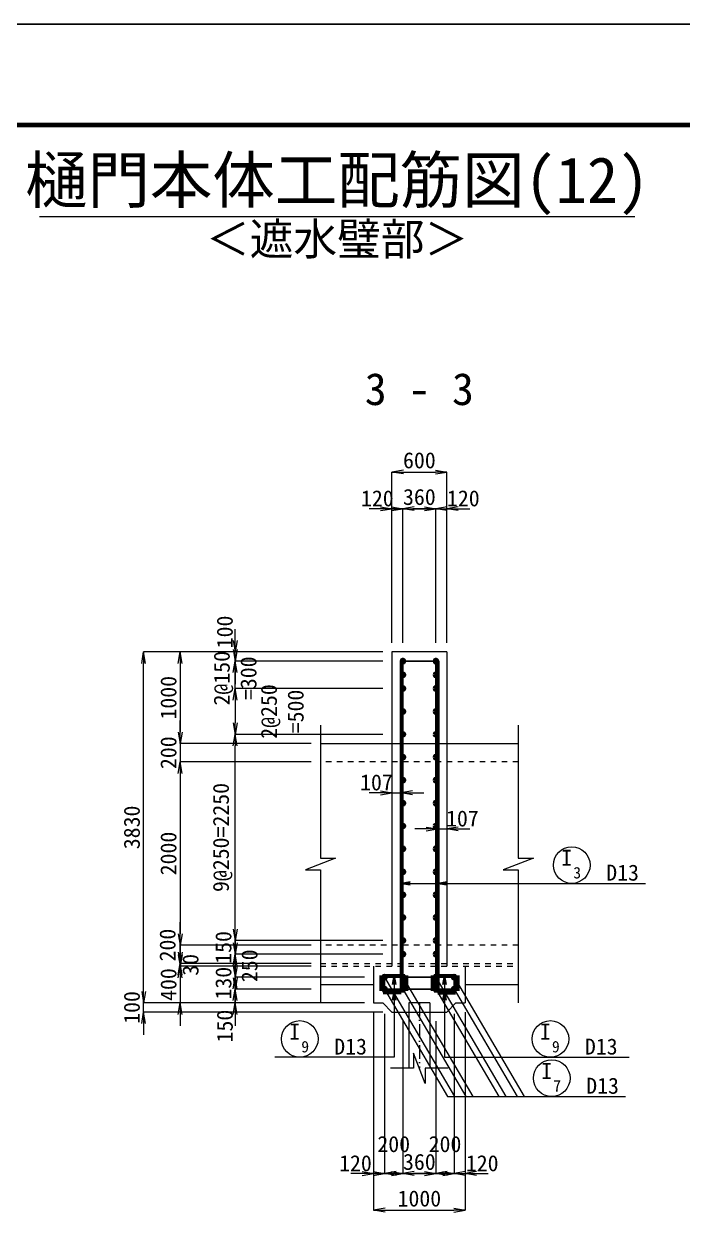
# Model space of a CAD drawing. Header units: millimetres. Extents: x 169470 to 758170, y -17820 to 11880.
# Drawn here: x 649628 to 656819, y -1341 to 11880 of the extents above; entities that cross this region are included whole.
import ezdxf
from ezdxf.enums import TextEntityAlignment as Align

# ---------------------------------------------------------------- set-up
doc = ezdxf.new("R2010")
doc.units = ezdxf.units.MM
doc.header["$LTSCALE"] = 50
doc.header["$PDSIZE"] = 300
doc.linetypes.add('SXF_一点短鎖線', pattern=[9.25, 6, -1.5, 0.25, -1.5])
doc.linetypes.add('SXF_跳び破線', pattern=[12, 6, -6])
doc.layers.get('Defpoints').update_dxf_attribs({"color": 151})
for name, color, linetype, lineweight in [('D-BGD', 7, 'Continuous', 13), ('D-BMK', 2, 'SXF_一点短鎖線', 13), ('D-STR', 1, 'Continuous', 50), ('D-STR-DIM', 7, 'Continuous', 13), ('D-STR-HTXT', 7, 'Continuous', 13), ('D-STR-STR2', 6, 'Continuous', 25), ('D-STR-STR2 @ 1', 6, 'Continuous', 25), ('D-STR-TXT', 7, 'Continuous', 13), ('D-TTL', 2, 'Continuous', 140), ('D-TTL-LINE', 7, 'Continuous', 13), ('D-TTL-TXT', 7, 'Continuous', 13)]:
    doc.layers.add(name, color=color, linetype=linetype, lineweight=lineweight)
doc.styles.add('MS ゴシック', font='MS Gothic.ttf')
doc.styles.add('YOKO_GOTHIC', font='MS Gothic.ttf')
doc.dimstyles.new('DIM-50', dxfattribs={"dimscale": 50, "dimtxt": 3.5, "dimasz": 2.5, "dimexe": 0, "dimexo": 2, "dimgap": 0.8, "dimtad": 1, "dimdec": 0, "dimzin": 1, "dimdsep": 46, "dimtxsty": 'MS ゴシック', "dimblk": 'OPEN', "dimcen": 0.1, "dimclrd": 256, "dimclre": 256, "dimclrt": 256, "dimaunit": 1, "dimadec": 3, "dimazin": 0, "dimtfac": 1, "dimtdec": 0, "dimtix": 1, "dimtmove": 2, "dimatfit": 3, "dimldrblk": 'OPEN', "dimfxl": 1, "dimlwd": -1, "dimlwe": -1, "dimarcsym": 2})
doc.dimstyles.new('S50', dxfattribs={"dimscale": 50, "dimtxt": 3.5, "dimasz": 2, "dimexe": 1, "dimexo": 1, "dimgap": 1, "dimtad": 1, "dimdec": 0, "dimzin": 1, "dimdsep": 46, "dimtxsty": 'YOKO_GOTHIC', "dimblk": 'OPEN', "dimcen": 0, "dimclrd": 256, "dimclre": 256, "dimclrt": 256, "dimaunit": 1, "dimadec": 3, "dimazin": 0, "dimtfac": 1, "dimtdec": 0, "dimtix": 1, "dimtmove": 2, "dimatfit": 3, "dimldrblk": 'OPEN', "dimfxl": 1, "dimlwd": -1, "dimlwe": -1, "dimarcsym": 0})

# ---------------------------------------------------------------- blocks, each defined once
blk = doc.blocks.new('a')
at = {"layer": 'D-STR-STR2', "lineweight": 50}
for radius in [20, 10]:
    blk.add_circle((0, 0), radius, dxfattribs=at)
blk = doc.blocks.new('_Open')
at = {"color": 0, "linetype": 'ByBlock', "lineweight": -2}
for p, q in [((-1, 0.17), (0, 0)), ((-1, -0.17), (0, 0)), ((0, 0), (-1, 0))]:
    blk.add_line(p, q, dxfattribs=at)
blk = doc.blocks.new('*D123')
at = {"layer": 'D-STR-DIM', "transparency": 16777216}
for p, q in [((653518, 6593), (653393, 6593)), ((653643, 5130), (653643, 6593)), ((653643, 6593), (653763, 6593)), ((653763, 5130), (653763, 6593)), ((653888, 6593), (654013, 6593))]:
    blk.add_line(p, q, dxfattribs=at)
at = {"layer": 'Defpoints', "color": 0, "transparency": 16777216}
for p in [(653763, 6593), (653643, 5030), (653763, 5030)]:
    blk.add_point(p, dxfattribs=at)
at = {"layer": 'D-STR-DIM', "transparency": 16777216, "xscale": 125, "yscale": 125, "zscale": 125}
blk.add_blockref('_Open', (653643, 6593), dxfattribs=at)
at = {"layer": 'D-STR-DIM', "transparency": 16777216, "xscale": 125, "yscale": 125, "zscale": 125, "rotation": 180}
blk.add_blockref('_Open', (653763, 6593), dxfattribs=at)
at = {"layer": 'D-STR-DIM', "transparency": 16777216, "insert": (653484, 6705), "char_height": 175, "attachment_point": 5, "style": 'MS ゴシック'}
blk.add_mtext('120', dxfattribs=at)
blk = doc.blocks.new('*D124')
at = {"layer": 'D-STR-DIM', "transparency": 16777216}
for p, q in [((653638, 6593), (653513, 6593)), ((653763, 5130), (653763, 6593)), ((653763, 6593), (654123, 6593)), ((654123, 5130), (654123, 6593)), ((654248, 6593), (654373, 6593))]:
    blk.add_line(p, q, dxfattribs=at)
at = {"layer": 'Defpoints', "color": 0, "transparency": 16777216}
for p in [(654123, 6593), (653763, 5030), (654123, 5030)]:
    blk.add_point(p, dxfattribs=at)
at = {"layer": 'D-STR-DIM', "transparency": 16777216, "xscale": 125, "yscale": 125, "zscale": 125}
blk.add_blockref('_Open', (653763, 6593), dxfattribs=at)
at = {"layer": 'D-STR-DIM', "transparency": 16777216, "xscale": 125, "yscale": 125, "zscale": 125, "rotation": 180}
blk.add_blockref('_Open', (654123, 6593), dxfattribs=at)
at = {"layer": 'D-STR-DIM', "transparency": 16777216, "insert": (653943, 6720), "char_height": 175, "attachment_point": 5, "style": 'MS ゴシック'}
blk.add_mtext('360', dxfattribs=at)
blk = doc.blocks.new('*D125')
at = {"layer": 'D-STR-DIM', "transparency": 16777216}
for p, q in [((653998, 6593), (653873, 6593)), ((654123, 5130), (654123, 6593)), ((654123, 6593), (654243, 6593)), ((654243, 5130), (654243, 6593)), ((654368, 6593), (654493, 6593))]:
    blk.add_line(p, q, dxfattribs=at)
at = {"layer": 'Defpoints', "color": 0, "transparency": 16777216}
for p in [(654243, 6593), (654123, 5030), (654243, 5030)]:
    blk.add_point(p, dxfattribs=at)
at = {"layer": 'D-STR-DIM', "transparency": 16777216, "xscale": 125, "yscale": 125, "zscale": 125}
blk.add_blockref('_Open', (654123, 6593), dxfattribs=at)
at = {"layer": 'D-STR-DIM', "transparency": 16777216, "xscale": 125, "yscale": 125, "zscale": 125, "rotation": 180}
blk.add_blockref('_Open', (654243, 6593), dxfattribs=at)
at = {"layer": 'D-STR-DIM', "transparency": 16777216, "insert": (654423, 6705), "char_height": 175, "attachment_point": 5, "style": 'MS ゴシック'}
blk.add_mtext('120', dxfattribs=at)
blk = doc.blocks.new('*D126')
at = {"layer": 'D-STR-DIM', "transparency": 16777216}
for p, q in [((653643, 5130), (653643, 6993)), ((653768, 6993), (654118, 6993)), ((654243, 5130), (654243, 6993))]:
    blk.add_line(p, q, dxfattribs=at)
at = {"layer": 'Defpoints', "color": 0, "transparency": 16777216}
for p in [(654243, 6993), (653643, 5030), (654243, 5030)]:
    blk.add_point(p, dxfattribs=at)
at = {"layer": 'D-STR-DIM', "transparency": 16777216, "xscale": 125, "yscale": 125, "zscale": 125, "rotation": 180}
blk.add_blockref('_Open', (653643, 6993), dxfattribs=at)
at = {"layer": 'D-STR-DIM', "transparency": 16777216, "xscale": 125, "yscale": 125, "zscale": 125}
blk.add_blockref('_Open', (654243, 6993), dxfattribs=at)
at = {"layer": 'D-STR-DIM', "transparency": 16777216, "insert": (653943, 7120), "char_height": 175, "attachment_point": 5, "style": 'MS ゴシック'}
blk.add_mtext('600', dxfattribs=at)
blk = doc.blocks.new('*D127')
at = {"layer": 'D-STR-DIM', "transparency": 16777216}
for p, q in [((650932, 1325), (650932, 1450)), ((653343, 1200), (650932, 1200)), ((650932, 1100), (650932, 1200)), ((653543, 1100), (650932, 1100)), ((650932, 975), (650932, 850))]:
    blk.add_line(p, q, dxfattribs=at)
at = {"layer": 'Defpoints', "color": 0, "transparency": 16777216}
for p in [(650932, 1200), (653443, 1200), (653643, 1100)]:
    blk.add_point(p, dxfattribs=at)
at = {"layer": 'D-STR-DIM', "transparency": 16777216, "xscale": 125, "yscale": 125, "zscale": 125}
for p, rotation in [((650932, 1200), 270), ((650932, 1100), 90)]:
    blk.add_blockref('_Open', p, dxfattribs=dict(at, rotation=rotation))
at = {"layer": 'D-STR-DIM', "transparency": 16777216, "insert": (650804, 1150), "char_height": 175, "attachment_point": 5, "rotation": 90, "style": 'MS ゴシック'}
blk.add_mtext('100', dxfattribs=at)
blk = doc.blocks.new('*D128')
at = {"layer": 'D-STR-DIM', "transparency": 16777216}
for p, q in [((653543, 5030), (650932, 5030)), ((650932, 1325), (650932, 4905)), ((653343, 1200), (650932, 1200))]:
    blk.add_line(p, q, dxfattribs=at)
at = {"layer": 'Defpoints', "color": 0, "transparency": 16777216}
for p in [(650932, 5030), (653643, 5030), (653443, 1200)]:
    blk.add_point(p, dxfattribs=at)
at = {"layer": 'D-STR-DIM', "transparency": 16777216, "xscale": 125, "yscale": 125, "zscale": 125}
for p, rotation in [((650932, 5030), 90), ((650932, 1200), 270)]:
    blk.add_blockref('_Open', p, dxfattribs=dict(at, rotation=rotation))
at = {"layer": 'D-STR-DIM', "transparency": 16777216, "insert": (650804, 3115), "char_height": 175, "attachment_point": 5, "rotation": 90, "style": 'MS ゴシック'}
blk.add_mtext('3830', dxfattribs=at)
blk = doc.blocks.new('*D129')
at = {"layer": 'D-STR-DIM', "transparency": 16777216}
for p, q in [((653543, 5030), (651332, 5030)), ((651332, 4905), (651332, 4155)), ((652763, 4030), (651332, 4030))]:
    blk.add_line(p, q, dxfattribs=at)
at = {"layer": 'Defpoints', "color": 0, "transparency": 16777216}
for p in [(653643, 5030), (651332, 4030), (652863, 4030)]:
    blk.add_point(p, dxfattribs=at)
at = {"layer": 'D-STR-DIM', "transparency": 16777216, "xscale": 125, "yscale": 125, "zscale": 125}
for p, rotation in [((651332, 5030), 90), ((651332, 4030), 270)]:
    blk.add_blockref('_Open', p, dxfattribs=dict(at, rotation=rotation))
at = {"layer": 'D-STR-DIM', "transparency": 16777216, "insert": (651204, 4530), "char_height": 175, "attachment_point": 5, "rotation": 90, "style": 'MS ゴシック'}
blk.add_mtext('1000', dxfattribs=at)
blk = doc.blocks.new('*D130')
at = {"layer": 'D-STR-DIM', "transparency": 16777216}
for p, q in [((651332, 4155), (651332, 4280)), ((652763, 4030), (651332, 4030)), ((651332, 4030), (651332, 3830)), ((652763, 3830), (651332, 3830)), ((651332, 3705), (651332, 3580))]:
    blk.add_line(p, q, dxfattribs=at)
at = {"layer": 'Defpoints', "color": 0, "transparency": 16777216}
for p in [(652863, 4030), (651332, 3830), (652863, 3830)]:
    blk.add_point(p, dxfattribs=at)
at = {"layer": 'D-STR-DIM', "transparency": 16777216, "xscale": 125, "yscale": 125, "zscale": 125}
for p, rotation in [((651332, 4030), 270), ((651332, 3830), 90)]:
    blk.add_blockref('_Open', p, dxfattribs=dict(at, rotation=rotation))
at = {"layer": 'D-STR-DIM', "transparency": 16777216, "insert": (651204, 3930), "char_height": 175, "attachment_point": 5, "rotation": 90, "style": 'MS ゴシック'}
blk.add_mtext('200', dxfattribs=at)
blk = doc.blocks.new('*D131')
at = {"layer": 'D-STR-DIM', "transparency": 16777216}
for p, q in [((652763, 3830), (651332, 3830)), ((651332, 3705), (651332, 1955)), ((652763, 1830), (651332, 1830))]:
    blk.add_line(p, q, dxfattribs=at)
at = {"layer": 'Defpoints', "color": 0, "transparency": 16777216}
for p in [(652863, 3830), (651332, 1830), (652863, 1830)]:
    blk.add_point(p, dxfattribs=at)
at = {"layer": 'D-STR-DIM', "transparency": 16777216, "xscale": 125, "yscale": 125, "zscale": 125}
for p, rotation in [((651332, 3830), 90), ((651332, 1830), 270)]:
    blk.add_blockref('_Open', p, dxfattribs=dict(at, rotation=rotation))
at = {"layer": 'D-STR-DIM', "transparency": 16777216, "insert": (651204, 2830), "char_height": 175, "attachment_point": 5, "rotation": 90, "style": 'MS ゴシック'}
blk.add_mtext('2000', dxfattribs=at)
blk = doc.blocks.new('*D132')
at = {"layer": 'D-STR-DIM', "transparency": 16777216}
for p, q in [((651332, 1725), (651332, 1850)), ((652763, 1600), (651332, 1600)), ((651332, 1600), (651332, 1200)), ((653343, 1200), (651332, 1200)), ((651332, 1075), (651332, 950))]:
    blk.add_line(p, q, dxfattribs=at)
at = {"layer": 'Defpoints', "color": 0, "transparency": 16777216}
for p in [(652863, 1600), (651332, 1200), (653443, 1200)]:
    blk.add_point(p, dxfattribs=at)
at = {"layer": 'D-STR-DIM', "transparency": 16777216, "xscale": 125, "yscale": 125, "zscale": 125}
for p, rotation in [((651332, 1600), 270), ((651332, 1200), 90)]:
    blk.add_blockref('_Open', p, dxfattribs=dict(at, rotation=rotation))
at = {"layer": 'D-STR-DIM', "transparency": 16777216, "insert": (651204, 1400), "char_height": 175, "attachment_point": 5, "rotation": 90, "style": 'MS ゴシック'}
blk.add_mtext('400', dxfattribs=at)
blk = doc.blocks.new('*D133')
at = {"layer": 'D-STR-DIM', "transparency": 16777216}
for p, q in [((651932, 1475), (651932, 1600)), ((652763, 1350), (651932, 1350)), ((651932, 1200), (651932, 1350)), ((653343, 1200), (651932, 1200)), ((651932, 1075), (651932, 950))]:
    blk.add_line(p, q, dxfattribs=at)
at = {"layer": 'Defpoints', "color": 0, "transparency": 16777216}
for p in [(651932, 1350), (652863, 1350), (653443, 1200)]:
    blk.add_point(p, dxfattribs=at)
at = {"layer": 'D-STR-DIM', "transparency": 16777216, "xscale": 125, "yscale": 125, "zscale": 125}
for p, rotation in [((651932, 1350), 270), ((651932, 1200), 90)]:
    blk.add_blockref('_Open', p, dxfattribs=dict(at, rotation=rotation))
at = {"layer": 'D-STR-DIM', "transparency": 16777216, "insert": (651819, 947), "char_height": 175, "attachment_point": 5, "rotation": 90, "style": 'MS ゴシック'}
blk.add_mtext('150', dxfattribs=at)
blk = doc.blocks.new('*D134')
at = {"layer": 'D-STR-DIM', "transparency": 16777216}
for p, q in [((651932, 1605), (651932, 1730)), ((652763, 1480), (651932, 1480)), ((651932, 1350), (651932, 1480)), ((652763, 1350), (651932, 1350)), ((651932, 1225), (651932, 1100))]:
    blk.add_line(p, q, dxfattribs=at)
at = {"layer": 'Defpoints', "color": 0, "transparency": 16777216}
for p in [(651932, 1480), (652863, 1480), (652863, 1350)]:
    blk.add_point(p, dxfattribs=at)
at = {"layer": 'D-STR-DIM', "transparency": 16777216, "xscale": 125, "yscale": 125, "zscale": 125}
for p, rotation in [((651932, 1480), 270), ((651932, 1350), 90)]:
    blk.add_blockref('_Open', p, dxfattribs=dict(at, rotation=rotation))
at = {"layer": 'D-STR-DIM', "transparency": 16777216, "insert": (651804, 1415), "char_height": 175, "attachment_point": 5, "rotation": 90, "style": 'MS ゴシック'}
blk.add_mtext('130', dxfattribs=at)
blk = doc.blocks.new('*D135')
at = {"layer": 'D-STR-DIM', "transparency": 16777216}
for p, q in [((653643, 3592), (653643, 3492)), ((653743, 3592), (653743, 3492)), ((653518, 3492), (653393, 3492)), ((653643, 3492), (653743, 3492)), ((653868, 3492), (653993, 3492))]:
    blk.add_line(p, q, dxfattribs=at)
at = {"layer": 'Defpoints', "color": 0, "transparency": 16777216}
for p in [(653643, 3492), (653743, 3492), (653743, 3492)]:
    blk.add_point(p, dxfattribs=at)
at = {"layer": 'D-STR-DIM', "transparency": 16777216, "xscale": 125, "yscale": 125, "zscale": 125}
blk.add_blockref('_Open', (653643, 3492), dxfattribs=at)
at = {"layer": 'D-STR-DIM', "transparency": 16777216, "xscale": 125, "yscale": 125, "zscale": 125, "rotation": 180}
blk.add_blockref('_Open', (653743, 3492), dxfattribs=at)
at = {"layer": 'D-STR-DIM', "transparency": 16777216, "insert": (653474, 3605), "char_height": 175, "attachment_point": 5, "style": 'MS ゴシック'}
blk.add_mtext('107', dxfattribs=at)
blk = doc.blocks.new('*D136')
at = {"layer": 'D-STR-DIM', "transparency": 16777216}
for p, q in [((654143, 3198), (654143, 3098)), ((654243, 3198), (654243, 3098)), ((654018, 3098), (653893, 3098)), ((654143, 3098), (654243, 3098)), ((654368, 3098), (654493, 3098))]:
    blk.add_line(p, q, dxfattribs=at)
at = {"layer": 'Defpoints', "color": 0, "transparency": 16777216}
for p in [(654143, 3098), (654243, 3098), (654243, 3098)]:
    blk.add_point(p, dxfattribs=at)
at = {"layer": 'D-STR-DIM', "transparency": 16777216, "xscale": 125, "yscale": 125, "zscale": 125}
blk.add_blockref('_Open', (654143, 3098), dxfattribs=at)
at = {"layer": 'D-STR-DIM', "transparency": 16777216, "xscale": 125, "yscale": 125, "zscale": 125, "rotation": 180}
blk.add_blockref('_Open', (654243, 3098), dxfattribs=at)
at = {"layer": 'D-STR-DIM', "transparency": 16777216, "insert": (654413, 3211), "char_height": 175, "attachment_point": 5, "style": 'MS ゴシック'}
blk.add_mtext('107', dxfattribs=at)
blk = doc.blocks.new('*D111')
at = {"layer": 'D-STR-DIM', "transparency": 16777216}
for p, q in [((653443, 1100), (653443, -1063)), ((654443, 1100), (654443, -1063)), ((653568, -1063), (654318, -1063))]:
    blk.add_line(p, q, dxfattribs=at)
at = {"layer": 'Defpoints', "color": 0, "transparency": 16777216}
for p in [(653443, 1200), (654443, 1200), (654443, -1063)]:
    blk.add_point(p, dxfattribs=at)
at = {"layer": 'D-STR-DIM', "transparency": 16777216, "xscale": 125, "yscale": 125, "zscale": 125, "rotation": 180}
blk.add_blockref('_Open', (653443, -1063), dxfattribs=at)
at = {"layer": 'D-STR-DIM', "transparency": 16777216, "xscale": 125, "yscale": 125, "zscale": 125}
blk.add_blockref('_Open', (654443, -1063), dxfattribs=at)
at = {"layer": 'D-STR-DIM', "transparency": 16777216, "insert": (653943, -936), "char_height": 175, "attachment_point": 5, "style": 'MS ゴシック'}
blk.add_mtext('1000', dxfattribs=at)
blk = doc.blocks.new('*D112')
at = {"layer": 'D-STR-DIM', "transparency": 16777216}
for p, q in [((653443, 1100), (653443, -663)), ((653563, 1080), (653563, -663)), ((653318, -663), (653193, -663)), ((653443, -663), (653563, -663)), ((653688, -663), (653813, -663))]:
    blk.add_line(p, q, dxfattribs=at)
at = {"layer": 'Defpoints', "color": 0, "transparency": 16777216}
for p in [(653443, 1200), (653563, 1180), (653563, -663)]:
    blk.add_point(p, dxfattribs=at)
at = {"layer": 'D-STR-DIM', "transparency": 16777216, "xscale": 125, "yscale": 125, "zscale": 125}
blk.add_blockref('_Open', (653443, -663), dxfattribs=at)
at = {"layer": 'D-STR-DIM', "transparency": 16777216, "xscale": 125, "yscale": 125, "zscale": 125, "rotation": 180}
blk.add_blockref('_Open', (653563, -663), dxfattribs=at)
at = {"layer": 'D-STR-DIM', "transparency": 16777216, "insert": (653245, -551), "char_height": 175, "attachment_point": 5, "style": 'MS ゴシック'}
blk.add_mtext('120', dxfattribs=at)
blk = doc.blocks.new('*D113')
at = {"layer": 'D-STR-DIM', "transparency": 16777216}
for p, q in [((653563, 1080), (653563, -663)), ((653763, 1000), (653763, -663)), ((653438, -663), (653313, -663)), ((653563, -663), (653763, -663)), ((653888, -663), (654013, -663))]:
    blk.add_line(p, q, dxfattribs=at)
at = {"layer": 'Defpoints', "color": 0, "transparency": 16777216}
for p in [(653563, 1180), (653763, 1100), (653763, -663)]:
    blk.add_point(p, dxfattribs=at)
at = {"layer": 'D-STR-DIM', "transparency": 16777216, "xscale": 125, "yscale": 125, "zscale": 125}
blk.add_blockref('_Open', (653563, -663), dxfattribs=at)
at = {"layer": 'D-STR-DIM', "transparency": 16777216, "xscale": 125, "yscale": 125, "zscale": 125, "rotation": 180}
blk.add_blockref('_Open', (653763, -663), dxfattribs=at)
at = {"layer": 'D-STR-DIM', "transparency": 16777216, "insert": (653663, -342), "char_height": 175, "attachment_point": 5, "style": 'MS ゴシック'}
blk.add_mtext('200', dxfattribs=at)
blk = doc.blocks.new('*D114')
at = {"layer": 'D-STR-DIM', "transparency": 16777216}
for p, q in [((653763, 1000), (653763, -663)), ((654123, 1000), (654123, -663)), ((653638, -663), (653513, -663)), ((653763, -663), (654123, -663)), ((654248, -663), (654373, -663))]:
    blk.add_line(p, q, dxfattribs=at)
at = {"layer": 'Defpoints', "color": 0, "transparency": 16777216}
for p in [(653763, 1100), (654123, 1100), (654123, -663)]:
    blk.add_point(p, dxfattribs=at)
at = {"layer": 'D-STR-DIM', "transparency": 16777216, "xscale": 125, "yscale": 125, "zscale": 125}
blk.add_blockref('_Open', (653763, -663), dxfattribs=at)
at = {"layer": 'D-STR-DIM', "transparency": 16777216, "xscale": 125, "yscale": 125, "zscale": 125, "rotation": 180}
blk.add_blockref('_Open', (654123, -663), dxfattribs=at)
at = {"layer": 'D-STR-DIM', "transparency": 16777216, "insert": (653943, -536), "char_height": 175, "attachment_point": 5, "style": 'MS ゴシック'}
blk.add_mtext('360', dxfattribs=at)
blk = doc.blocks.new('*D115')
at = {"layer": 'D-STR-DIM', "transparency": 16777216}
for p, q in [((654323, 1080), (654323, -663)), ((654123, 1000), (654123, -663)), ((653998, -663), (653873, -663)), ((654123, -663), (654323, -663)), ((654448, -663), (654573, -663))]:
    blk.add_line(p, q, dxfattribs=at)
at = {"layer": 'Defpoints', "color": 0, "transparency": 16777216}
for p in [(654123, 1100), (654323, 1180), (654323, -663)]:
    blk.add_point(p, dxfattribs=at)
at = {"layer": 'D-STR-DIM', "transparency": 16777216, "xscale": 125, "yscale": 125, "zscale": 125}
blk.add_blockref('_Open', (654123, -663), dxfattribs=at)
at = {"layer": 'D-STR-DIM', "transparency": 16777216, "xscale": 125, "yscale": 125, "zscale": 125, "rotation": 180}
blk.add_blockref('_Open', (654323, -663), dxfattribs=at)
at = {"layer": 'D-STR-DIM', "transparency": 16777216, "insert": (654223, -342), "char_height": 175, "attachment_point": 5, "style": 'MS ゴシック'}
blk.add_mtext('200', dxfattribs=at)
blk = doc.blocks.new('*D116')
at = {"layer": 'D-STR-DIM', "transparency": 16777216}
for p, q in [((654323, 1080), (654323, -663)), ((654443, 1100), (654443, -663)), ((654198, -663), (654073, -663)), ((654323, -663), (654443, -663)), ((654568, -663), (654693, -663))]:
    blk.add_line(p, q, dxfattribs=at)
at = {"layer": 'Defpoints', "color": 0, "transparency": 16777216}
for p in [(654443, 1200), (654323, 1180), (654443, -663)]:
    blk.add_point(p, dxfattribs=at)
at = {"layer": 'D-STR-DIM', "transparency": 16777216, "xscale": 125, "yscale": 125, "zscale": 125}
blk.add_blockref('_Open', (654323, -663), dxfattribs=at)
at = {"layer": 'D-STR-DIM', "transparency": 16777216, "xscale": 125, "yscale": 125, "zscale": 125, "rotation": 180}
blk.add_blockref('_Open', (654443, -663), dxfattribs=at)
at = {"layer": 'D-STR-DIM', "transparency": 16777216, "insert": (654629, -551), "char_height": 175, "attachment_point": 5, "style": 'MS ゴシック'}
blk.add_mtext('120', dxfattribs=at)
blk = doc.blocks.new('*D1772')
at = {"layer": 'D-STR-DIM', "transparency": 16777216}
for p, q in [((651332, 1755), (651332, 1880)), ((652763, 1630), (651332, 1630)), ((651332, 1630), (651332, 1600)), ((652763, 1600), (651332, 1600)), ((651332, 1475), (651332, 1350))]:
    blk.add_line(p, q, dxfattribs=at)
at = {"layer": 'Defpoints', "color": 0, "transparency": 16777216}
for p in [(651332, 1600), (652863, 1630), (652863, 1600)]:
    blk.add_point(p, dxfattribs=at)
at = {"layer": 'D-STR-DIM', "transparency": 16777216, "xscale": 125, "yscale": 125, "zscale": 125}
for p, rotation in [((651332, 1630), 270), ((651332, 1600), 90)]:
    blk.add_blockref('_Open', p, dxfattribs=dict(at, rotation=rotation))
at = {"layer": 'D-STR-DIM', "transparency": 16777216, "insert": (651445, 1615), "char_height": 175, "attachment_point": 5, "rotation": 90, "style": 'MS ゴシック'}
blk.add_mtext('30', dxfattribs=at)
blk = doc.blocks.new('*D650')
at = {"layer": 'D-STR-DIM', "transparency": 16777216}
for p, q in [((651332, 1955), (651332, 2080)), ((652763, 1830), (651332, 1830)), ((651332, 1830), (651332, 1630)), ((652763, 1630), (651332, 1630)), ((651332, 1505), (651332, 1380))]:
    blk.add_line(p, q, dxfattribs=at)
at = {"layer": 'Defpoints', "color": 0, "transparency": 16777216}
for p in [(652863, 1830), (651332, 1630), (652863, 1630)]:
    blk.add_point(p, dxfattribs=at)
at = {"layer": 'D-STR-DIM', "transparency": 16777216, "xscale": 125, "yscale": 125, "zscale": 125}
for p, rotation in [((651332, 1830), 270), ((651332, 1630), 90)]:
    blk.add_blockref('_Open', p, dxfattribs=dict(at, rotation=rotation))
at = {"layer": 'D-STR-DIM', "transparency": 16777216, "insert": (651194, 1831), "char_height": 175, "attachment_point": 5, "rotation": 90, "style": 'MS ゴシック'}
blk.add_mtext('200', dxfattribs=at)
blk = doc.blocks.new('*D2441')
at = {"layer": 'D-STR-DIM', "transparency": 16777216}
for p, q in [((653543, 4130), (651932, 4130)), ((651932, 2005), (651932, 4005)), ((653543, 1880), (651932, 1880))]:
    blk.add_line(p, q, dxfattribs=at)
at = {"layer": 'Defpoints', "color": 0, "transparency": 16777216}
for p in [(651932, 4130), (653643, 4130), (653643, 1880)]:
    blk.add_point(p, dxfattribs=at)
at = {"layer": 'D-STR-DIM', "transparency": 16777216, "xscale": 125, "yscale": 125, "zscale": 125}
for p, rotation in [((651932, 4130), 90), ((651932, 1880), 270)]:
    blk.add_blockref('_Open', p, dxfattribs=dict(at, rotation=rotation))
at = {"layer": 'D-STR-DIM', "transparency": 16777216, "insert": (651795, 3005), "char_height": 175, "attachment_point": 5, "rotation": 90, "style": 'MS ゴシック'}
blk.add_mtext('9@250=2250', dxfattribs=at)
blk = doc.blocks.new('*D2442')
at = {"layer": 'D-STR-DIM', "transparency": 16777216}
for p, q in [((651932, 5055), (651932, 5180)), ((653543, 4930), (651932, 4930)), ((651932, 4630), (651932, 4930)), ((653543, 4630), (651932, 4630)), ((651932, 4505), (651932, 4380))]:
    blk.add_line(p, q, dxfattribs=at)
at = {"layer": 'Defpoints', "color": 0, "transparency": 16777216}
for p in [(651932, 4930), (653643, 4930), (653643, 4630)]:
    blk.add_point(p, dxfattribs=at)
at = {"layer": 'D-STR-DIM', "transparency": 16777216, "xscale": 125, "yscale": 125, "zscale": 125}
for p, rotation in [((651932, 4930), 270), ((651932, 4630), 90)]:
    blk.add_blockref('_Open', p, dxfattribs=dict(at, rotation=rotation))
at = {"layer": 'D-STR-DIM', "transparency": 16777216, "insert": (651932, 4743), "char_height": 175, "attachment_point": 5, "rotation": 90, "style": 'MS ゴシック'}
blk.add_mtext('2@150\\P=300', dxfattribs=at)
blk = doc.blocks.new('*D2443')
at = {"layer": 'D-STR-DIM', "transparency": 16777216}
for p, q in [((651932, 5155), (651932, 5280)), ((653543, 5030), (651932, 5030)), ((651932, 4930), (651932, 5030)), ((653543, 4930), (651932, 4930)), ((651932, 4805), (651932, 4680))]:
    blk.add_line(p, q, dxfattribs=at)
at = {"layer": 'Defpoints', "color": 0, "transparency": 16777216}
for p in [(651932, 5030), (653643, 5030), (653643, 4930)]:
    blk.add_point(p, dxfattribs=at)
at = {"layer": 'D-STR-DIM', "transparency": 16777216, "xscale": 125, "yscale": 125, "zscale": 125}
for p, rotation in [((651932, 5030), 270), ((651932, 4930), 90)]:
    blk.add_blockref('_Open', p, dxfattribs=dict(at, rotation=rotation))
at = {"layer": 'D-STR-DIM', "transparency": 16777216, "insert": (651819, 5248), "char_height": 175, "attachment_point": 5, "rotation": 90, "style": 'MS ゴシック'}
blk.add_mtext('100', dxfattribs=at)
blk = doc.blocks.new('*D2444')
at = {"layer": 'D-STR-DIM', "transparency": 16777216}
for p, q in [((651932, 2005), (651932, 2130)), ((653543, 1880), (651932, 1880)), ((651932, 1880), (651932, 1730)), ((653543, 1730), (651932, 1730)), ((651932, 1605), (651932, 1480))]:
    blk.add_line(p, q, dxfattribs=at)
at = {"layer": 'Defpoints', "color": 0, "transparency": 16777216}
for p in [(653643, 1880), (651932, 1730), (653643, 1730)]:
    blk.add_point(p, dxfattribs=at)
at = {"layer": 'D-STR-DIM', "transparency": 16777216, "xscale": 125, "yscale": 125, "zscale": 125}
for p, rotation in [((651932, 1880), 270), ((651932, 1730), 90)]:
    blk.add_blockref('_Open', p, dxfattribs=dict(at, rotation=rotation))
at = {"layer": 'D-STR-DIM', "transparency": 16777216, "insert": (651804, 1805), "char_height": 175, "attachment_point": 5, "rotation": 90, "style": 'MS ゴシック'}
blk.add_mtext('150', dxfattribs=at)
blk = doc.blocks.new('*D2445')
at = {"layer": 'D-STR-DIM', "transparency": 16777216}
for p, q in [((651932, 1855), (651932, 1980)), ((653543, 1730), (651932, 1730)), ((651932, 1730), (651932, 1480)), ((653343, 1480), (651932, 1480)), ((651932, 1355), (651932, 1230))]:
    blk.add_line(p, q, dxfattribs=at)
at = {"layer": 'Defpoints', "color": 0, "transparency": 16777216}
for p in [(653643, 1730), (651932, 1480), (653443, 1480)]:
    blk.add_point(p, dxfattribs=at)
at = {"layer": 'D-STR-DIM', "transparency": 16777216, "xscale": 125, "yscale": 125, "zscale": 125}
for p, rotation in [((651932, 1730), 270), ((651932, 1480), 90)]:
    blk.add_blockref('_Open', p, dxfattribs=dict(at, rotation=rotation))
at = {"layer": 'D-STR-DIM', "transparency": 16777216, "insert": (652089, 1605), "char_height": 175, "attachment_point": 5, "rotation": 90, "style": 'MS ゴシック'}
blk.add_mtext('250', dxfattribs=at)
blk = doc.blocks.new('*D2446')
at = {"layer": 'D-STR-DIM', "transparency": 16777216}
for p, q in [((653543, 4630), (651932, 4630)), ((651932, 4505), (651932, 4255)), ((653543, 4130), (651932, 4130))]:
    blk.add_line(p, q, dxfattribs=at)
at = {"layer": 'Defpoints', "color": 0, "transparency": 16777216}
for p in [(653643, 4630), (651932, 4130), (653643, 4130)]:
    blk.add_point(p, dxfattribs=at)
at = {"layer": 'D-STR-DIM', "transparency": 16777216, "xscale": 125, "yscale": 125, "zscale": 125}
for p, rotation in [((651932, 4630), 90), ((651932, 4130), 270)]:
    blk.add_blockref('_Open', p, dxfattribs=dict(at, rotation=rotation))
at = {"layer": 'D-STR-DIM', "transparency": 16777216, "insert": (652447, 4380), "char_height": 175, "attachment_point": 5, "rotation": 90, "style": 'MS ゴシック'}
blk.add_mtext('2@250\\P=500', dxfattribs=at)

msp = doc.modelspace()

# ---------------------------------------------------------------- linework, layer by layer
at = {"layer": 'D-BGD'}
for p, q in [((653642.81, 5030.46), (653642.81, 4030.46)), ((654242.81, 5030.46), (653642.81, 5030.46)), ((654242.81, 5030.46), (654242.81, 4030.46)), ((652862.81, 4030.46), (655022.81, 4030.46)), ((653642.81, 4030.46), (653642.81, 1600.46)), ((654242.81, 4030.46), (654242.81, 1600.46)), ((653442.81, 1600.46), (653442.81, 1200.46)), ((654442.81, 1600.46), (654442.81, 1200.46)), ((652862.81, 1400.46), (653442.81, 1400.46)), ((654442.81, 1400.46), (655022.81, 1400.46)), ((653827.81, 1200.46), (653827.81, 486.97)), ((654057.81, 1200.46), (653827.81, 1200.46)), ((654057.81, 1200.46), (654057.81, 486.97))]:
    msp.add_line(p, q, dxfattribs=at)
at = {"layer": 'D-BGD', "linetype": 'SXF_跳び破線', "ltscale": 0.2}
for p, q in [((655022.81, 3830.46), (652862.81, 3830.46)), ((655022.81, 1830.46), (652862.81, 1830.46)), ((652862.81, 1630.46), (655022.81, 1630.46)), ((652862.81, 1600.46), (655022.81, 1600.46))]:
    msp.add_line(p, q, dxfattribs=at)
at = {"layer": 'D-BGD'}
msp.add_lwpolyline([(653442.81, 1200.46), (653542.81, 1200.46), (653642.81, 1100.46), (654242.81, 1100.46), (654342.81, 1200.46), (654442.81, 1200.46)], dxfattribs=at)
at = {"layer": 'D-BMK', "ltscale": 0.5}
msp.add_line((653942.81, 1200.46), (653942.81, 486.97), dxfattribs=at)
at = {"layer": 'D-STR'}
for p, q in [((653742.81, 4930.46), (653742.81, 1330.46)), ((654142.81, 4930.46), (654142.81, 1330.46)), ((653522.81, 1500.46), (653522.81, 1330.46)), ((653542.81, 1500.46), (653782.81, 1500.46)), ((653542.81, 1500.46), (653542.81, 1330.46)), ((653782.81, 1500.46), (653782.81, 1330.46)), ((653802.81, 1500.46), (653802.81, 1330.46)), ((654082.81, 1500.46), (654082.81, 1330.46)), ((654102.81, 1500.46), (654342.81, 1500.46)), ((654102.81, 1500.46), (654102.81, 1330.46)), ((654342.81, 1330.46), (654342.81, 1500.46)), ((654362.81, 1500.46), (654362.81, 1330.46)), ((653542.81, 1330.46), (653782.81, 1330.46)), ((654102.81, 1330.46), (654342.81, 1330.46)), ((653742.81, 1310.46), (653547.81, 1310.46)), ((654142.81, 1310.46), (654337.81, 1310.46))]:
    msp.add_line(p, q, dxfattribs=at)
at = {"layer": 'D-STR-HTXT'}
for p, q in [((653742.81, 2504.24), (656413.51, 2504.24)), ((653562.81, 1480.46), (654327.42, 178.32)), ((653762.81, 1480.46), (654527.42, 178.32)), ((654122.81, 1480.46), (654887.42, 178.32)), ((654322.81, 1480.46), (655087.42, 178.32)), ((653562.81, 1350.46), (654251.09, 178.32)), ((653762.81, 1350.46), (654451.09, 178.32)), ((654122.81, 1350.46), (654811.09, 178.32)), ((654322.81, 1350.46), (655011.09, 178.32)), ((654251.09, 178.32), (656194.96, 178.32))]:
    msp.add_line(p, q, dxfattribs=at)
for points in [[(652862.81, 4230.46), (652862.81, 2780.46), (653027.81, 2780.46), (652697.81, 2650.46), (652862.81, 2650.46), (652862.81, 1200.46)], [(655022.81, 4230.46), (655022.81, 2780.46), (655187.81, 2780.46), (654857.81, 2650.46), (655022.81, 2650.46), (655022.81, 1200.46)], [(654257.81, 486.97), (654007.81, 486.97), (654007.81, 321.97), (653877.81, 651.97), (653877.81, 486.97), (653627.81, 486.97)]]:
    msp.add_lwpolyline(points, dxfattribs=at)
for centre in [(655606.95, 2704.24), (652636.86, 806.1), (655374.03, 806.1), (655388.4, 378.32)]:
    msp.add_circle(centre, 200, dxfattribs=at)
at = {"layer": 'D-TTL'}
msp.add_lwpolyline([(633044.53, 10780), (633044.53, -16720), (673044.53, -16720), (673044.53, 10780)], close=True, dxfattribs=at)
at = {"layer": 'D-TTL-LINE'}
msp.add_line((649794.53, 9780), (656294.53, 9780), dxfattribs=at)
at = {"layer": 'Defpoints'}
for p, q in [((654122.81, 4930.46), (653762.81, 4930.46)), ((653762.81, 4930.46), (653762.81, 1330.46)), ((654122.81, 4930.46), (654122.81, 1330.46)), ((653562.81, 1480.46), (653562.81, 1350.46)), ((654322.81, 1480.46), (653562.81, 1480.46)), ((654322.81, 1480.46), (654322.81, 1350.46)), ((653562.81, 1350.46), (654322.81, 1350.46))]:
    msp.add_line(p, q, dxfattribs=at)
at = {"layer": 'Defpoints', "color": 1}
msp.add_lwpolyline([(632019.53, 11880), (632019.53, -17820), (674069.53, -17820), (674069.53, 11880)], close=True, dxfattribs=at)

# ---------------------------------------------------------------- block references
at = {"layer": 'D-STR-STR2 @ 1', "xscale": -1}
for p in [(653762.81, 4930.46), (654122.81, 4930.46), (653762.81, 4780.46), (654122.81, 4780.46), (653762.81, 4630.46), (654122.81, 4630.46), (653762.81, 4380.46), (654122.81, 4380.46), (653762.81, 4130.46), (654122.81, 4130.46), (653762.81, 3880.46), (654122.81, 3880.46), (653762.81, 3630.46), (654122.81, 3630.46), (653762.81, 3380.46), (654122.81, 3380.46), (653762.81, 3130.46), (654122.81, 3130.46), (653762.81, 2880.46), (654122.81, 2880.46), (653762.81, 2630.46), (654122.81, 2630.46), (653762.81, 2380.46), (654122.81, 2380.46), (653762.81, 2130.46), (654122.81, 2130.46), (653762.81, 1880.46), (654122.81, 1880.46), (653762.81, 1730.46), (654122.81, 1730.46), (653562.81, 1480.46), (653762.81, 1480.46), (654122.81, 1480.46), (654322.81, 1480.46), (653562.81, 1350.46), (653762.81, 1350.46), (654122.81, 1350.46), (654322.81, 1350.46)]:
    msp.add_blockref('a', p, dxfattribs=at)

# ---------------------------------------------------------------- texts
at = {"layer": 'D-STR-TXT', "style": 'MS ゴシック'}
msp.add_text('＜遮水璧部＞', height=350, dxfattribs=at).set_placement((653044.53, 9255.82), align=Align.BOTTOM_CENTER)
at = {"layer": 'D-STR-TXT', "style": 'YOKO_GOTHIC'}
for s, height, p in [('3 - 3', 350, (653942.81, 7724.06)), ('I', 175, (655550.67, 2695.92)), ('3', 125, (655666.34, 2558.12)), ('I', 175, (652580.59, 797.79)), ('I', 175, (655317.76, 797.79)), ('9', 125, (652696.25, 659.98)), ('9', 125, (655433.42, 659.98)), ('I', 175, (655332.13, 370)), ('7', 125, (655447.79, 232.2))]:
    msp.add_text(s, height=height, dxfattribs=at).set_placement(p, align=Align.CENTER)
for p in [(655983.47, 2534.24), (653013.38, 636.1), (655750.55, 636.1), (655764.92, 208.32)]:
    msp.add_text('D13', height=175, dxfattribs=at).set_placement(p)
at = {"layer": 'D-TTL-TXT', "style": 'MS ゴシック'}
msp.add_text('樋門本体工配筋図(12)', height=500, dxfattribs=at).set_placement((653044.53, 9780), align=Align.BOTTOM_CENTER)

# ---------------------------------------------------------------- dimensions: what is measured, and where the dimension line sits
at = {"layer": 'D-STR-DIM'}
for base, p1, p2, picture, middle in [((654242.81, 6992.73), (653642.81, 5030.46), (654242.81, 5030.46), '*D126', (653942.81, 7120.23)), ((654122.81, 6592.73), (653762.81, 5030.46), (654122.81, 5030.46), '*D124', (653942.81, 6720.23)), ((654442.81, -1063.45), (653442.81, 1200.46), (654442.81, 1200.46), '*D111', (653942.81, -935.95)), ((654122.81, -663.45), (653762.81, 1100.46), (654122.81, 1100.46), '*D114', (653942.81, -535.95))]:
    dim = msp.add_linear_dim(base=base, p1=p1, p2=p2, dimstyle='DIM-50', dxfattribs=at)
    dim.commit()
    dim.dimension.update_dxf_attribs({"geometry": picture, "text_midpoint": middle})
for base, p1, p2, picture, middle in [((653762.81, 6592.73), (653642.81, 5030.46), (653762.81, 5030.46), '*D123', (653483.84, 6705.23)), ((654242.81, 6592.73), (654122.81, 5030.46), (654242.81, 5030.46), '*D125', (654423.37, 6705.23)), ((653562.81, -663.45), (653442.81, 1200.46), (653562.81, 1180.46), '*D112', (653244.54, -550.95)), ((654442.81, -663.45), (654322.81, 1180.46), (654442.81, 1200.46), '*D116', (654628.73, -550.95)), ((653762.81, -663.45), (653562.81, 1180.46), (653762.81, 1100.46), '*D113', (653662.81, -341.62)), ((654322.81, -663.45), (654122.81, 1100.46), (654322.81, 1180.46), '*D115', (654222.81, -341.62))]:
    dim = msp.add_linear_dim(base=base, p1=p1, p2=p2, dimstyle='DIM-50', dxfattribs=at)
    dim.commit()
    dim.dimension.update_dxf_attribs({"geometry": picture, "text_midpoint": middle, "dimtype": 160})
for base, p1, p2, picture, middle in [((651931.8, 5030.46), (653642.81, 4930.46), (653642.81, 5030.46), '*D2443', (651819.3, 5248.47)), ((651331.8, 1630.46), (652862.81, 1830.46), (652862.81, 1630.46), '*D650', (651194.3, 1831.34)), ((651331.8, 1600.46), (652862.81, 1630.46), (652862.81, 1600.46), '*D1772', (651445.47, 1615.46)), ((651931.8, 1480.46), (653642.81, 1730.46), (653442.81, 1480.46), '*D2445', (652088.85, 1605.46)), ((651931.8, 1350.46), (653442.81, 1200.46), (652862.81, 1350.46), '*D133', (651819.3, 947.34))]:
    dim = msp.add_linear_dim(base=base, p1=p1, p2=p2, angle=90, dimstyle='DIM-50', dxfattribs=at)
    dim.commit()
    dim.dimension.update_dxf_attribs({"geometry": picture, "text_midpoint": middle, "dimtype": 160})
for base, p2, text, picture, middle in [((651931.8, 4930.46), (653642.81, 4930.46), '2@150\\P=<>', '*D2442', (651931.8, 4742.96)), ((651931.8, 4130.46), (653642.81, 4130.46), '2@250\\P=<>', '*D2446', (652447.08, 4380.46))]:
    dim = msp.add_linear_dim(base=base, p1=(653642.81, 4630.46), p2=p2, angle=90, text=text, dimstyle='DIM-50', dxfattribs=at)
    dim.commit()
    dim.dimension.update_dxf_attribs({"geometry": picture, "text_midpoint": middle, "dimtype": 160})
for base, p1, p2, picture, middle in [((650931.8, 5030.46), (653442.81, 1200.46), (653642.81, 5030.46), '*D128', (650804.3, 3115.46)), ((651331.8, 4030.46), (653642.81, 5030.46), (652862.81, 4030.46), '*D129', (651204.3, 4530.46)), ((651331.8, 3830.46), (652862.81, 4030.46), (652862.81, 3830.46), '*D130', (651204.3, 3930.46)), ((651331.8, 1830.46), (652862.81, 3830.46), (652862.81, 1830.46), '*D131', (651204.3, 2830.46)), ((651931.8, 1730.46), (653642.81, 1880.46), (653642.81, 1730.46), '*D2444', (651804.3, 1805.46)), ((651331.8, 1200.46), (652862.81, 1600.46), (653442.81, 1200.46), '*D132', (651204.3, 1400.46)), ((651931.8, 1480.46), (652862.81, 1350.46), (652862.81, 1480.46), '*D134', (651804.3, 1415.46)), ((650931.8, 1200.46), (653642.81, 1100.46), (653442.81, 1200.46), '*D127', (650804.3, 1150.46))]:
    dim = msp.add_linear_dim(base=base, p1=p1, p2=p2, angle=90, dimstyle='DIM-50', dxfattribs=at)
    dim.commit()
    dim.dimension.update_dxf_attribs({"geometry": picture, "text_midpoint": middle})
dim = msp.add_linear_dim(base=(651931.8, 4130.46), p1=(653642.81, 1880.46), p2=(653642.81, 4130.46), angle=90, text='9@250=<>', dimstyle='DIM-50', dxfattribs=at)
dim.commit()
dim.dimension.update_dxf_attribs({"geometry": '*D2441', "text_midpoint": (651794.97, 3005.46)})
for base, p1, p2, picture, middle in [((653742.81, 3492.07), (653642.81, 3492.07), (653742.81, 3492.07), '*D135', (653473.61, 3604.57)), ((654242.81, 3098.36), (654142.81, 3098.36), (654242.81, 3098.36), '*D136', (654412.79, 3210.86))]:
    dim = msp.add_linear_dim(base=base, p1=p1, p2=p2, text='107', dimstyle='DIM-50', dxfattribs=at)
    dim.commit()
    dim.dimension.update_dxf_attribs({"geometry": picture, "text_midpoint": middle, "dimtype": 160})

# ---------------------------------------------------------------- leaders
at = {"layer": 'D-STR-HTXT'}
for points in [[(653742.81, 2504.24), (654345.3, 2504.24)], [(654142.81, 2504.24), (654733.19, 2504.24)], [(653668.2, 1500.46), (653668.2, 606.1), (652365.3, 606.1)], [(654217.43, 1500.46), (654217.43, 606.1), (656232.4, 606.1)], [(653668.2, 1330.46), (653668.2, 1054.35)], [(654217.43, 1330.46), (654217.43, 1054.35)]]:
    msp.add_leader(points, dimstyle='S50', dxfattribs=at)

doc.saveas('drawing.dxf')
